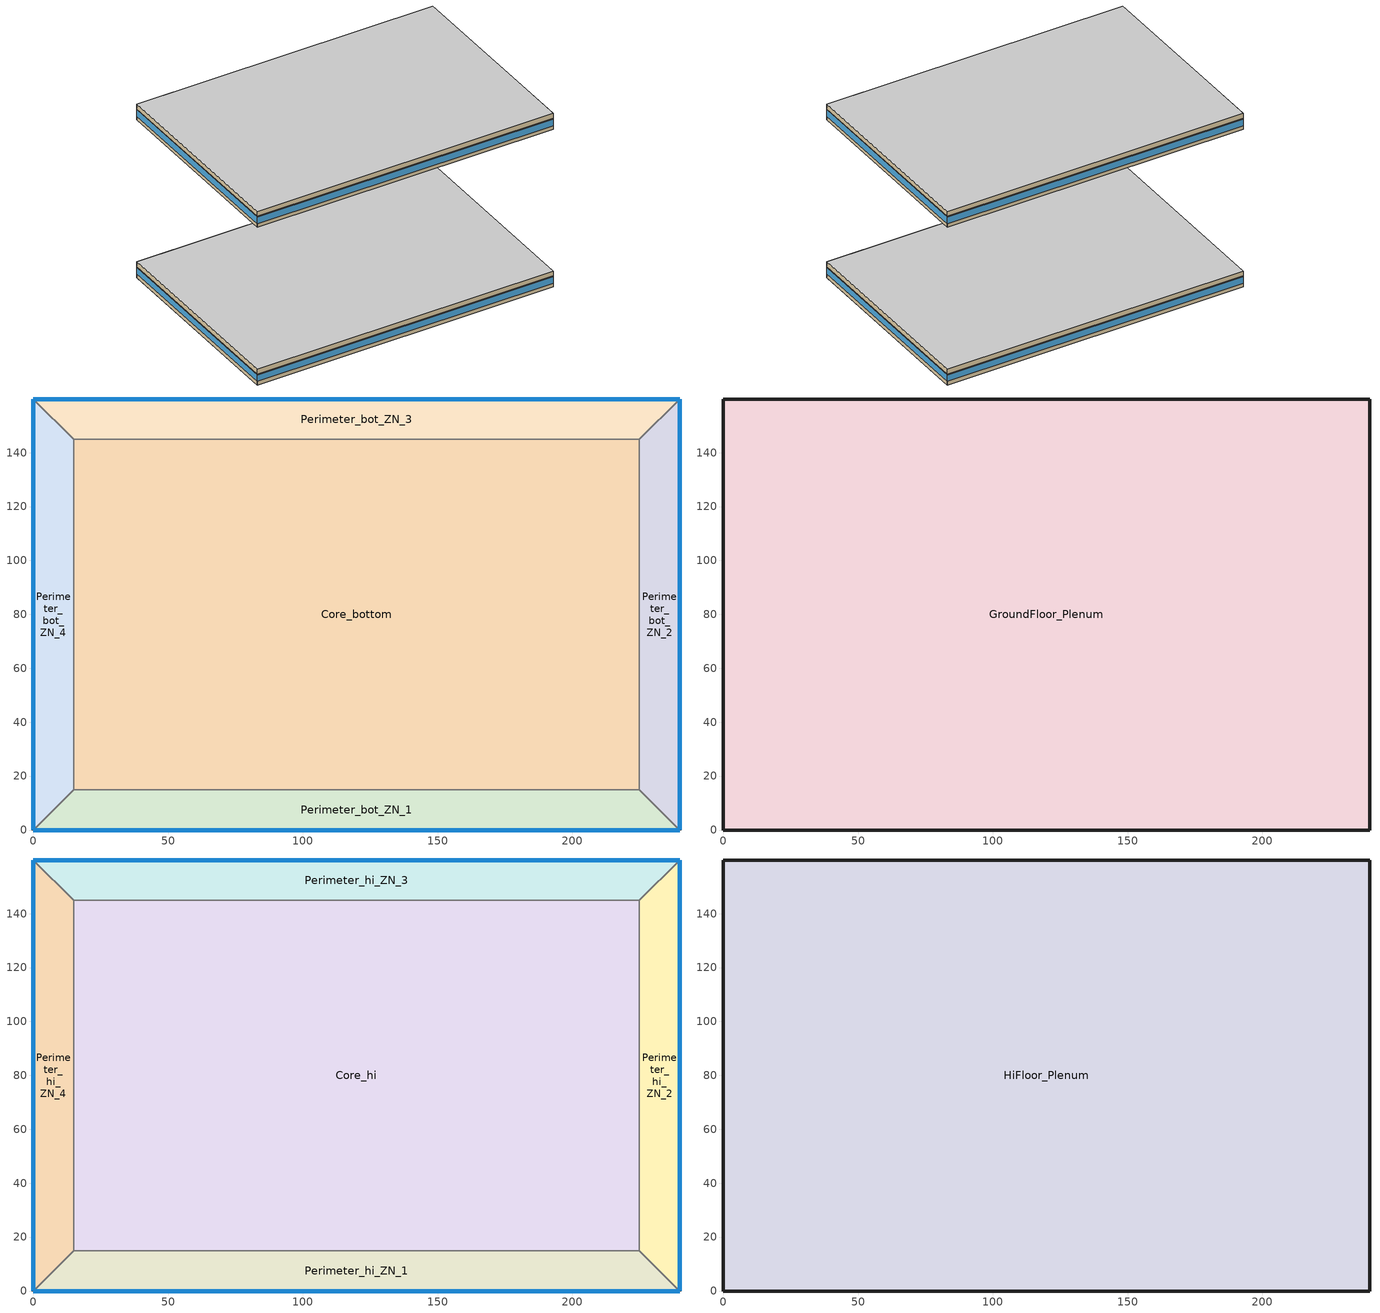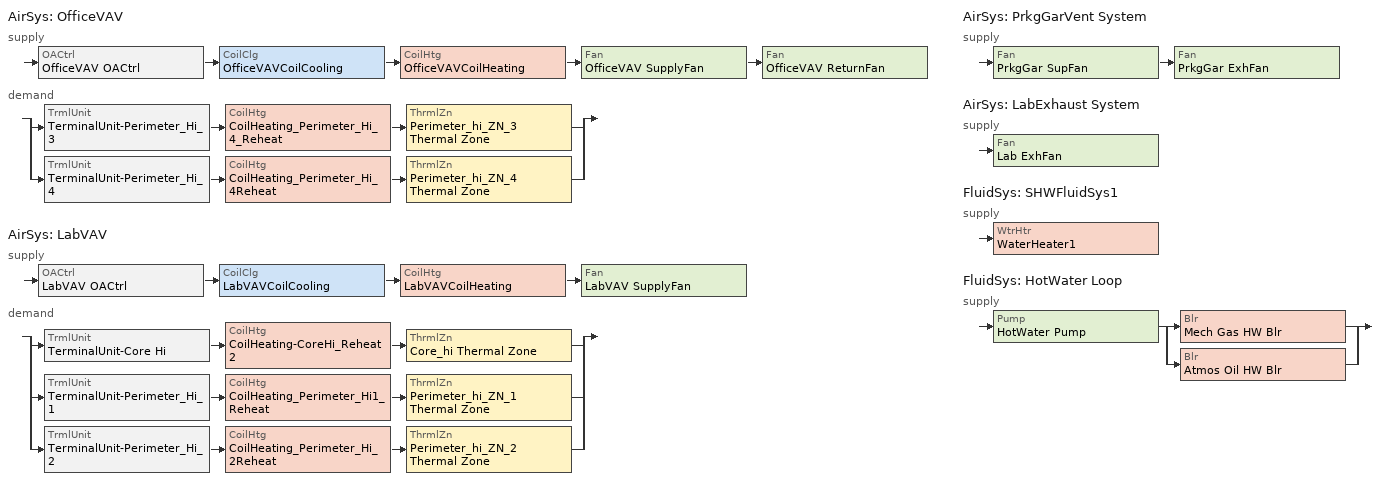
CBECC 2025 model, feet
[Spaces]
Core_bottom
 floor inside (NACM_Interior Floor): 224.85,144.9 224.85,15 15,15 15,144.9 z0
 wall to Perimeter_bot_ZN_2 (NACM_Interior Wall): 224.85,15 224.85,144.9 z0:9
 wall to Perimeter_bot_ZN_3 (NACM_Interior Wall): 224.85,144.9 15,144.9 z0:9
 wall to Perimeter_bot_ZN_1 (NACM_Interior Wall): 15,15 224.85,15 z0:9
 wall to Perimeter_bot_ZN_4 (NACM_Interior Wall): 15,144.9 15,15 z0:9
Perimeter_bot_ZN_2
 floor inside (NACM_Interior Floor): 239.85,159.9 239.85,0 224.85,15 224.85,144.9 z0
 wall outside (Base_CZ12-NonresMetalFrameWallU062): 239.85,0 239.85,159.9 z0:9
 wall to Perimeter_bot_ZN_1 (NACM_Interior Wall): 224.85,15 239.85,0 z0:9
 wall to Perimeter_bot_ZN_3 (NACM_Interior Wall): 239.85,159.9 224.85,144.9 z0:9
 window (Base_AllCZ_FixedWindowU36): 239.85,0.01 239.85,159.89 z3:8.2
Perimeter_bot_ZN_3
 floor inside (NACM_Interior Floor): 239.85,159.9 224.85,144.9 15,144.9 0,159.9 z0
 wall outside (Base_CZ12-NonresMetalFrameWallU062): 239.85,159.9 0,159.9 z0:9
 wall to Perimeter_bot_ZN_4 (NACM_Interior Wall): 0,159.9 15,144.9 z0:9
 window (Base_AllCZ_FixedWindowU36): 239.85,159.9 0,159.9 z3:8.2
Perimeter_bot_ZN_1
 floor inside (NACM_Interior Floor): 224.85,15 239.85,0 0,0 15,15 z0
 wall outside (Base_CZ12-NonresMetalFrameWallU062): 0,0 239.85,0 z0:9
 wall to Perimeter_bot_ZN_4 (NACM_Interior Wall): 15,15 0,0 z0:9
 window (Base_AllCZ_FixedWindowU36): 0,0 239.85,0 z3:8.2
Perimeter_bot_ZN_4
 floor inside (NACM_Interior Floor): 0,159.9 15,144.9 15,15 0,0 z0
 wall outside (Base_CZ12-NonresMetalFrameWallU062): 0,159.9 0,0 z0:9
 window (Base_AllCZ_FixedWindowU36): 0,159.89 0,0.01 z3:8.2
GroundFloor_Plenum
 floor to Core_bottom (NACM_Drop Ceiling): 224.85,144.9 224.85,15 15,15 15,144.9 z9
 floor to Perimeter_bot_ZN_1 (NACM_Drop Ceiling): 224.85,15 239.85,0 0,0 15,15 z9
 floor to Perimeter_bot_ZN_2 (NACM_Drop Ceiling): 239.85,159.9 239.85,0 224.85,15 224.85,144.9 z9
 floor to Perimeter_bot_ZN_3 (NACM_Drop Ceiling): 239.85,159.9 224.85,144.9 15,144.9 0,159.9 z9
 floor to Perimeter_bot_ZN_4 (NACM_Drop Ceiling): 0,159.9 15,144.9 15,15 0,0 z9
 wall outside (Base_CZ12-NonresMetalFrameWallU062): 239.85,0 239.85,159.9 0,159.9 0,0 239.85,0 z9:13
 ceiling inside (Interior Ceiling): 239.85,0 239.85,159.9 0,159.9 0,0 z13
Core_hi
 floor inside (NACM_Interior Floor): 224.85,144.9 224.85,15 15,15 15,144.9 z130
 wall to Perimeter_hi_ZN_2 (NACM_Interior Wall): 224.85,15 224.85,144.9 z130:139
 wall to Perimeter_hi_ZN_3 (NACM_Interior Wall): 224.85,144.9 15,144.9 z130:139
 wall to Perimeter_hi_ZN_1 (NACM_Interior Wall): 15,15 224.85,15 z130:139
 wall to Perimeter_hi_ZN_4 (NACM_Interior Wall): 15,144.9 15,15 z130:139
Perimeter_hi_ZN_2
 floor inside (NACM_Interior Floor): 239.85,159.9 239.85,0 224.85,15 224.85,144.9 z130
 wall outside (Base_CZ12-NonresMetalFrameWallU062): 239.85,0 239.85,159.9 z130:139
 wall to Perimeter_hi_ZN_1 (NACM_Interior Wall): 224.85,15 239.85,0 z130:139
 wall to Perimeter_hi_ZN_3 (NACM_Interior Wall): 239.85,159.9 224.85,144.9 z130:139
 window (Base_AllCZ_FixedWindowU36): 239.85,0.01 239.85,159.89 z133:138.2
Perimeter_hi_ZN_3
 floor inside (NACM_Interior Floor): 239.85,159.9 224.85,144.9 15,144.9 0,159.9 z130
 wall outside (Base_CZ12-NonresMetalFrameWallU062): 239.85,159.9 0,159.9 z130:139
 wall to Perimeter_hi_ZN_4 (NACM_Interior Wall): 0,159.9 15,144.9 z130:139
 window (Base_AllCZ_FixedWindowU36): 239.85,159.9 0,159.9 z133:138.2
Perimeter_hi_ZN_1
 floor inside (NACM_Interior Floor): 224.85,15 239.85,0 0,0 15,15 z130
 wall outside (Base_CZ12-NonresMetalFrameWallU062): 0,0 239.85,0 z130:139
 wall to Perimeter_hi_ZN_4 (NACM_Interior Wall): 15,15 0,0 z130:139
 window (Base_AllCZ_FixedWindowU36): 0,0 239.85,0 z133:138.2
Perimeter_hi_ZN_4
 floor inside (NACM_Interior Floor): 0,159.9 15,144.9 15,15 0,0 z130
 wall outside (Base_CZ12-NonresMetalFrameWallU062): 0,159.9 0,0 z130:139
 window (Base_AllCZ_FixedWindowU36): 0,159.89 0,0.01 z133:138.2
HiFloor_Plenum
 floor to Core_hi (NACM_Drop Ceiling): 224.85,144.9 224.85,15 15,15 15,144.9 z139
 floor to Perimeter_hi_ZN_1 (NACM_Drop Ceiling): 224.85,15 239.85,0 0,0 15,15 z139
 floor to Perimeter_hi_ZN_2 (NACM_Drop Ceiling): 239.85,159.9 239.85,0 224.85,15 224.85,144.9 z139
 floor to Perimeter_hi_ZN_3 (NACM_Drop Ceiling): 239.85,159.9 224.85,144.9 15,144.9 0,159.9 z139
 floor to Perimeter_hi_ZN_4 (NACM_Drop Ceiling): 0,159.9 15,144.9 15,15 0,0 z139
 wall outside (Base_CZ12-NonresMetalFrameWallU062): 239.85,0 239.85,159.9 0,159.9 0,0 239.85,0 z139:143
 ceiling inside (Interior Ceiling): 239.85,0 239.85,159.9 0,159.9 0,0 z143
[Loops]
AirSys 'OfficeVAV'
 supply: OACtrl 'OfficeVAV OACtrl' > CoilClg 'OfficeVAVCoilCooling' > CoilHtg 'OfficeVAVCoilHeating' > Fan 'OfficeVAV SupplyFan' > Fan 'OfficeVAV ReturnFan'
 demand: split
  | TrmlUnit 'TerminalUnit-Perimeter_Hi_3' > CoilHtg 'CoilHeating_Perimeter_Hi_4_Reheat' > ThrmlZn 'Perimeter_hi_ZN_3 Thermal Zone'
  | TrmlUnit 'TerminalUnit-Perimeter_Hi_4' > CoilHtg 'CoilHeating_Perimeter_Hi_4Reheat' > ThrmlZn 'Perimeter_hi_ZN_4 Thermal Zone'
AirSys 'LabVAV'
 supply: OACtrl 'LabVAV OACtrl' > CoilClg 'LabVAVCoilCooling' > CoilHtg 'LabVAVCoilHeating' > Fan 'LabVAV SupplyFan'
 demand: split
  | TrmlUnit 'TerminalUnit-Core Hi' > CoilHtg 'CoilHeating-CoreHi_Reheat 2' > ThrmlZn 'Core_hi Thermal Zone'
  | TrmlUnit 'TerminalUnit-Perimeter_Hi_1' > CoilHtg 'CoilHeating_Perimeter_Hi1_Reheat' > ThrmlZn 'Perimeter_hi_ZN_1 Thermal Zone'
  | TrmlUnit 'TerminalUnit-Perimeter_Hi_2' > CoilHtg 'CoilHeating_Perimeter_Hi_2Reheat' > ThrmlZn 'Perimeter_hi_ZN_2 Thermal Zone'
AirSys 'PrkgGarVent System'
 supply: Fan 'PrkgGar SupFan' > Fan 'PrkgGar ExhFan'
AirSys 'LabExhaust System'
 supply: Fan 'Lab ExhFan'
FluidSys 'SHWFluidSys1'
 supply: WtrHtr 'WaterHeater1'
FluidSys 'HotWater Loop'
 supply: Pump 'HotWater Pump' > split
  | Blr 'Mech Gas HW Blr'
  | Blr 'Atmos Oil HW Blr'
[Proj]
OffLrg-PrkgLab: ZipCode=95814; QuickAnalysis=0; AnalysisType=Title24Compliance; AirBarrier=Air barrier - not verified; DebugScreen=1
[Bldg]
Large Office: TotStoryCnt=3; AboveGrdStoryCnt=3
[ConsAssm]
Name | CompatibleSurfType | MatRef[1] | MatRef[2] | MatRef[3] | MatRef[4]
Base_CZ12-NonresMetalFrameWallU062 | ExteriorWall | Stucco - 7/8 in. | Compliance Insulation R13.99 | Air - Metal Wall Framing - 16 or 24 in. OC | Gypsum Board - 1/2 in.
NACM_Interior Wall | InteriorWall | NACM_Gypsum Board 5/8in | NACM_Gypsum Board 5/8in
NACM_Drop Ceiling | InteriorFloor | NACM_Acoustic Tile 3/4in
Interior Ceiling | Ceiling | NACM_Acoustic Tile 3/4in
NACM_Interior Floor | InteriorFloor | NACM_Concrete 4in_140lb/ft3 | NACM_Carpet 3/4in
[Mat]
Name | CodeCat | CodeItem
Stucco - 7/8 in. | Plastering Materials | Stucco - 7/8 in.
Compliance Insulation R13.99 | Insulation Board | Compliance Insulation R13.99
Air - Metal Wall Framing - 16 or 24 in. OC | Air | Air - Metal Wall Framing - 16 or 24 in. OC
Gypsum Board - 1/2 in. | Bldg Board and Siding | Gypsum Board - 1/2 in.
NACM_Gypsum Board 5/8in | Bldg Board and Siding | Gypsum Board - 5/8 in.
NACM_Acoustic Tile 3/4in | Finish Materials | Acoustic Tile - 3/4 in.
NACM_Concrete 4in_140lb/ft3 | Concrete | Concrete - 140 lb/ft3 - 4 in.
NACM_Carpet 3/4in | Finish Materials | Carpet - 3/4 in.
[FenCons]
Base_AllCZ_FixedWindowU36: FenType=VerticalFenestration; FenProdType=FixedWindow; AssmContext=Manufactured; CertificationMthd=NFRCRated; SHGC=0.25; UFactor=0.36; VT=0.42
[Story]
Name | Mult
GroundFloor
HiFloor | 2
[Spc]
Name | Story | CondgType | ThrmlZnRef | Vol | SpcFuncDefaultsRef | SpcFunc | SHWFluidSegRef | VentACH | SecSide100PctControlled
Core_bottom | GroundFloor | Unconditioned | Core_bottom Thermal Zone | 245391 | ParkingGarage Defaults
Perimeter_bot_ZN_1 | GroundFloor | Unconditioned | Perimeter_bot_ZN_1 Thermal Zone | 30371.4 | ParkingGarage Defaults | Parking Garage Area (Parking Zone and Ramps)
Perimeter_bot_ZN_2 | GroundFloor | Unconditioned | Perimeter_bot_ZN_2 Thermal Zone | 19572.1 | ParkingGarage Defaults | Parking Garage Area (Daylight Adaptation Zones)
Perimeter_bot_ZN_3 | GroundFloor | Unconditioned | Perimeter_bot_ZN_3 Thermal Zone | 30370.8 | ParkingGarage Defaults | Parking Garage Area (Daylight Adaptation Zones)
Perimeter_bot_ZN_4 | GroundFloor | Unconditioned | Perimeter_bot_ZN_4 Thermal Zone | 19572.1 | ParkingGarage Defaults
GroundFloor_Plenum | GroundFloor | Unconditioned | GroundFloor_Plenum Thermal Zone | 153412 |  | Unoccupied-Exclude from Gross Floor Area
Core_hi | HiFloor |  | Core_hi Thermal Zone | 245391 | Lab Defaults |  | SHWSupply1 | 20
Perimeter_hi_ZN_1 | HiFloor |  | Perimeter_hi_ZN_1 Thermal Zone | 30371.4 | Lab Defaults |  | SHWSupply1 | 20 | 1
Perimeter_hi_ZN_2 | HiFloor |  | Perimeter_hi_ZN_2 Thermal Zone | 19572.1 |  | Laboratory, Scientific | SHWSupply1 | 30 | 1
Perimeter_hi_ZN_3 | HiFloor |  | Perimeter_hi_ZN_3 Thermal Zone | 30370.8 | Office Mod Defaults |  | SHWSupply1 |  | 1
Perimeter_hi_ZN_4 | HiFloor |  | Perimeter_hi_ZN_4 Thermal Zone | 19572.1 | Office Mod Defaults |  | SHWSupply1 |  | 1
HiFloor_Plenum | HiFloor | Unconditioned | HiFloor_Plenum Thermal Zone | 153412 |  | Unoccupied-Exclude from Gross Floor Area
[ThrmlZn]
Core_bottom Thermal Zone: VentSysRef=PrkgGarVent System; VentSrc=Forced
Perimeter_bot_ZN_1 Thermal Zone; Perimeter_bot_ZN_2 Thermal Zone; Perimeter_bot_ZN_3 Thermal Zone; Perimeter_bot_ZN_4 Thermal Zone: VentSysRef=PrkgGarVent System; VentSrc=Forced; Type=Unconditioned
GroundFloor_Plenum Thermal Zone; HiFloor_Plenum Thermal Zone: Type=Unconditioned
Core_hi Thermal Zone; Perimeter_hi_ZN_1 Thermal Zone; Perimeter_hi_ZN_2 Thermal Zone: Type=Conditioned; PriAirCondgSysRef[1]=LabVAV; ClgTstatSchRef=Office ClgSetPt; HtgTstatSchRef=Office HtgSetPt; ExhSysRef=LabExhaust System
Perimeter_hi_ZN_3 Thermal Zone; Perimeter_hi_ZN_4 Thermal Zone: Type=Conditioned; ClgTstatSchRef=Office ClgSetPt; HtgTstatSchRef=Office HtgSetPt
[AirSys]
OfficeVAV; LabVAV: Type=PVAV; CtrlSysType=DDCToZone; AvailSchRef=Office HVACAvail; NightCycleFanCtrl=CycleOnCallAnyZone; ReheatCtrlMthd=DualMaximum; Cnt=2; OptStart=1; ClgCtrl=WarmestReset; ClRstSupHi=60; ClRstSupLow=55
PrkgGarVent System: Type=Exhaust; ExhSysType=ParkingGarage; ExhCtrlMthd=COControl
LabExhaust System: Type=Exhaust; ExhSysType=Laboratory; ExhCtrlMthd=VariableFlowVariableSpeedFan; ExhOperMode=CoupledToSystem
[AirSeg]
Name | Sys | Type
OfficeVAV AirSegment Supply | OfficeVAV | Supply
OfficeVAV Return AirSegment | OfficeVAV | Relief
LabVAV AirSegment Supply | LabVAV | Supply
LabVAV AirSegment Return | LabVAV | Return
PrkgGar ExhAirSeg | PrkgGarVent System | Supply
PrkgGar SupAirSeg | PrkgGarVent System | Exhaust
Lab ExhAirSeg | LabExhaust System | Exhaust
[CoilClg] Type=DirectExpansion; NumClgStages=2
Name | Sys | CapTotNetRtd | CapTotGrossRtd
OfficeVAVCoilCooling | OfficeVAV | 211448
LabVAVCoilCooling | LabVAV | 4.17792e+06 | 9e+06
[CoilHtg] Type=HotWater; FluidSegInRef=HW Primary Supply; FluidSegOutRef=HW Primary Return
Name | Sys | CapTotGrossRtd
OfficeVAVCoilHeating | OfficeVAV | 5450
CoilHeating_Perimeter_Hi_4_Reheat | OfficeVAV | 65182
CoilHeating_Perimeter_Hi_4Reheat | OfficeVAV
LabVAVCoilHeating | LabVAV | 1.55326e+06
CoilHeating-CoreHi_Reheat 2 | LabVAV | 491214
CoilHeating_Perimeter_Hi1_Reheat | LabVAV | 78839.6
CoilHeating_Perimeter_Hi_2Reheat | LabVAV | 69322.5
[Fan] CtrlMthd=VariableSpeedDrive
Name | Sys | ModelingMthd | TotStaticPress | FlowMin | FlowEff
OfficeVAV SupplyFan; OfficeVAV ReturnFan | OfficeVAV
LabVAV SupplyFan | LabVAV
PrkgGar SupFan; PrkgGar ExhFan | PrkgGarVent System | StaticPressure | 1
Lab ExhFan | LabExhaust System | StaticPressure | 4 | 0 | 0.62
[OACtrl]
Name | Sys | EconoCtrlMthd | EconoIntegration
OfficeVAV OACtrl | OfficeVAV | DifferentialDryBulb | Integrated
LabVAV OACtrl | LabVAV | NoEconomizer
[TrmlUnit] Type=VAVReheatBox
Name | Sys | ZnServedRef | PriAirFlowMax
TerminalUnit-Perimeter_Hi_3 | OfficeVAV | Perimeter_hi_ZN_3 Thermal Zone | 3006
TerminalUnit-Perimeter_Hi_4 | OfficeVAV | Perimeter_hi_ZN_4 Thermal Zone | 3780
TerminalUnit-Core Hi | LabVAV | Core_hi Thermal Zone
TerminalUnit-Perimeter_Hi_1 | LabVAV | Perimeter_hi_ZN_1 Thermal Zone
TerminalUnit-Perimeter_Hi_2 | LabVAV | Perimeter_hi_ZN_2 Thermal Zone
[EnergyUse]
Name | EnduseName
Space Heating | Space Heating
Space Cooling | Space Cooling
Indoor Fans | Indoor Fans
Heat Rejection | Heat Rejection
Pumps & Misc. | Pumps & Misc.
Domestic HW | Domestic HW
Lighting | Lighting
Compliance Total | Compliance Total
Receptacle | Receptacle
Process | Process
Process Ltg | Process Ltg
TOTAL | TOTAL
[FluidSys]
Name | Type | CtrlType | RstSupHi | RstSupLow | RstOutdrHi | RstOutdrLow
SHWFluidSys1 | ServiceHotWater
HotWater Loop | HotWater | DDC | 180 | 130 | 20 | 50
[FluidSeg]
Name | Sys | Type | Src
SHWSupply1 | SHWFluidSys1 | PrimarySupply
SHWMakeup1 | SHWFluidSys1 | MakeupFluid | MunicipalWater
HW Primary Supply | HotWater Loop | PrimarySupply
HW Primary Return | HotWater Loop | PrimaryReturn
[WtrHtr]
WaterHeater1: Sys=SHWFluidSys1; FluidSegOutRef=SHWSupply1; FluidSegMakeupRef=SHWMakeup1; StdbyLossFrac=0.01
[Blr] Sys=HotWater Loop; Type=HotWater; FuelSrc=Gas; FluidSegInRef=HW Primary Return; FluidSegOutRef=HW Primary Supply
Name | DraftType | CapRtd | ThrmlEff | DraftFanHp
Mech Gas HW Blr | Condensing | 5e+06
Atmos Oil HW Blr | Natural |  | 0.84 | 0
[Pump]
HotWater Pump: Sys=HotWater Loop; SpdCtrl=VariableSpeed; ModelingMthd=Detailed
[SpcFuncDefaults]
Office Mod Defaults: SpcFunc=Office Area (>250 square feet); OccSchRef=Office Occupancy; IntLtgRegSchRef=Office Lights; RecptSchRef=Office Receptacle; ProcElecSchRef=Office Receptacle; CommRfrgEqpSchRef=Office Refrigeration; ElevSchRef=Office Elevator; ProcGasSchRef=Office Receptacle; HotWtrHtgSchRef=Office ServiceHotWater
ParkingGarage Defaults: SpcFunc=Parking Garage Area (Parking Zone and Ramps)
Lab Defaults: SpcFunc=Laboratory, Scientific
[Sch]
Name | Type | EndMonth[1] | EndDay[1] | SchWeekRef[1]
Office Occupancy | Fraction | 12 | 31 | OfficeOccupancyWk
Office Receptacle | Fraction | 12 | 31 | OfficeReceptacleWk
Office ServiceHotWater | Fraction | 12 | 31 | OfficeServiceHotWaterWk
Office Elevator | Fraction |  |  | OfficeElevatorWk
Office Lights | Fraction | 12 | 31 | OfficeLightsWk
Office ClgSetPt | Temperature | 12 | 31 | OfficeClgSetPtWk
Office HtgSetPt | Temperature | 12 | 31 | OfficeHtgSetPtWk
Office Refrigeration | Fraction |  |  | OfficeRefrigerationWk
Office HVACAvail | OnOff |  |  | OfficeHVACAvailWk
[SchWeek]
Name | Type | SchDaySunRef | SchDayMonRef | SchDayTueRef | SchDayWedRef | SchDayThuRef | SchDayFriRef | SchDaySatRef | SchDayHolRef | SchDayClgDDRef | SchDayHtgDDRef | SchDayWDRef
OfficeOccupancyWk | Fraction | OfficeOccupancySun | OfficeOccupancyWD | OfficeOccupancyWD | OfficeOccupancyWD | OfficeOccupancyWD | OfficeOccupancyWD | OfficeOccupancySat | OfficeOccupancySun | OnDay | OffDay
OfficeReceptacleWk | Fraction | OfficeReceptacleSun | OfficeReceptacleWD | OfficeReceptacleWD | OfficeReceptacleWD | OfficeReceptacleWD | OfficeReceptacleWD | OfficeReceptacleSat | OfficeReceptacleSun | OnDay | OffDay
OfficeServiceHotWaterWk | Fraction | OfficeServiceHotWaterSun | OfficeServiceHotWaterWD | OfficeServiceHotWaterWD | OfficeServiceHotWaterWD | OfficeServiceHotWaterWD | OfficeServiceHotWaterWD | OfficeServiceHotWaterSat | OfficeServiceHotWaterSun | OnDay | OffDay
OfficeElevatorWk | Fraction | OfficeElevatorSun |  |  |  |  |  | OfficeElevatorSat |  |  |  | OfficeElevatorWD
OfficeLightsWk | Fraction | OfficeLightsSun | OfficeLightsWD | OfficeLightsWD | OfficeLightsWD | OfficeLightsWD | OfficeLightsWD | OfficeLightsSat | OfficeLightsSun | OnDay | OffDay
OfficeClgSetPtWk | Temperature | OfficeClgSetPtSun | OfficeClgSetPtWD | OfficeClgSetPtWD | OfficeClgSetPtWD | OfficeClgSetPtWD | OfficeClgSetPtWD | OfficeClgSetPtSat | OfficeClgSetPtSun | OfficeClgSetPtWD | OfficeClgSetPtWD
OfficeHtgSetPtWk | Temperature | OfficeHtgSetPtSun | OfficeHtgSetPtWD | OfficeHtgSetPtWD | OfficeHtgSetPtWD | OfficeHtgSetPtWD | OfficeHtgSetPtWD | OfficeHtgSetPtSat | OfficeHtgSetPtSun | OfficeHtgSetPtWD | OfficeHtgSetPtWD
OfficeRefrigerationWk | Fraction | OfficeRefrigerationSat |  |  |  |  |  | OfficeRefrigerationSun |  |  |  | OfficeRefrigerationWD
OfficeHVACAvailWk | Fraction | OfficeHVACAvailSat |  |  |  |  |  | OfficeHVACAvailSun |  |  |  | OfficeHVACAvailWD
[SchDay]
Name | Type | Hr
OfficeOccupancySun | Fraction | ( 0, 0, 0, 0, 0, 0, 0.05, 0.05, 0.05, 0.05, 0.05, 0.05, 0.05, 0.05, 0.05, 0.05, 0.05, 0.05, 0, 0, 0, 0, 0, 0 )
OfficeOccupancyWD | Fraction | ( 0, 0, 0, 0, 0, 0, 0.1, 0.2, 0.95, 0.95, 0.95, 0.95, 0.5, 0.95, 0.95, 0.95, 0.95, 0.3, 0.1, 0.1, 0.1, 0.1, 0.05, 0.05 )
OfficeOccupancySat | Fraction | ( 0, 0, 0, 0, 0, 0, 0.1, 0.1, 0.3, 0.3, 0.3, 0.3, 0.1, 0.1, 0.1, 0.1, 0.1, 0.05, 0.05, 0, 0, 0, 0, 0 )
OfficeReceptacleSun; OfficeLightsSun | Fraction | ( 0.05, 0.05, 0.05, 0.05, 0.05, 0.05, 0.05, 0.05, 0.05, 0.05, 0.05, 0.05, 0.05, 0.05, 0.05, 0.05, 0.05, 0.05, 0.05, 0.05, 0.05, 0.05, 0.05, 0.05 )
OfficeReceptacleWD | Fraction | ( 0.05, 0.05, 0.05, 0.05, 0.05, 0.1, 0.1, 0.3, 0.9, 0.9, 0.9, 0.9, 0.9, 0.9, 0.9, 0.9, 0.9, 0.5, 0.3, 0.3, 0.2, 0.2, 0.1, 0.05 )
OfficeReceptacleSat; OfficeLightsSat | Fraction | ( 0.05, 0.05, 0.05, 0.05, 0.05, 0.05, 0.1, 0.1, 0.3, 0.3, 0.3, 0.3, 0.15, 0.15, 0.15, 0.15, 0.15, 0.05, 0.05, 0.05, 0.05, 0.05, 0.05, 0.05 )
OfficeServiceHotWaterSun | Fraction | ( 0.04, 0.04, 0.04, 0.04, 0.04, 0.07, 0.04, 0.04, 0.04, 0.04, 0.04, 0.06, 0.06, 0.09, 0.06, 0.04, 0.04, 0.04, 0.04, 0.04, 0.04, 0.07, 0.04, 0.04 )
OfficeServiceHotWaterWD | Fraction | ( 0.05, 0.05, 0.05, 0.05, 0.05, 0.08, 0.07, 0.19, 0.35, 0.38, 0.39, 0.47, 0.57, 0.54, 0.34, 0.33, 0.44, 0.26, 0.21, 0.15, 0.17, 0.08, 0.05, 0.05 )
OfficeServiceHotWaterSat | Fraction | ( 0.05, 0.05, 0.05, 0.05, 0.05, 0.08, 0.07, 0.11, 0.15, 0.21, 0.19, 0.23, 0.2, 0.19, 0.15, 0.12, 0.14, 0.07, 0.07, 0.07, 0.07, 0.09, 0.05, 0.05 )
OfficeElevatorWD | Fraction | ( 0, 0, 0, 0, 0, 0, 0, 0.35, 0.69, 0.43, 0.37, 0.43, 0.58, 0.48, 0.37, 0.37, 0.46, 0.62, 0.2, 0.12, 0.04, 0.04, 0, 0 )
OfficeElevatorSat | Fraction | ( 0, 0, 0, 0, 0, 0, 0, 0.16, 0.14, 0.21, 0.18, 0.25, 0.21, 0.13, 0.08, 0.04, 0.05, 0.06, 0, 0, 0, 0, 0, 0 )
OfficeElevatorSun; OffDay | Fraction | ( 0, 0, 0, 0, 0, 0, 0, 0, 0, 0, 0, 0, 0, 0, 0, 0, 0, 0, 0, 0, 0, 0, 0, 0 )
OfficeLightsWD | Fraction | ( 0.05, 0.05, 0.05, 0.05, 0.05, 0.1, 0.1, 0.3, 0.65, 0.65, 0.65, 0.65, 0.65, 0.65, 0.65, 0.65, 0.65, 0.35, 0.3, 0.3, 0.2, 0.2, 0.1, 0.05 )
OnDay | Fraction | ( 1, 1, 1, 1, 1, 1, 1, 1, 1, 1, 1, 1, 1, 1, 1, 1, 1, 1, 1, 1, 1, 1, 1, 1 )
OfficeClgSetPtSun | Temperature | ( 85, 85, 85, 85, 85, 85, 85, 85, 85, 85, 85, 85, 85, 85, 85, 85, 85, 85, 85, 85, 85, 85, 85, 85 )
OfficeClgSetPtWD | Temperature | ( 85, 85, 85, 85, 85, 75, 75, 75, 75, 75, 75, 75, 75, 75, 75, 75, 75, 75, 75, 75, 75, 75, 75, 75 )
OfficeClgSetPtSat | Temperature | ( 85, 85, 85, 85, 85, 75, 75, 75, 75, 75, 75, 75, 75, 75, 75, 75, 75, 75, 75, 85, 85, 85, 85, 85 )
OfficeHtgSetPtSun | Temperature | ( 60, 60, 60, 60, 60, 60, 60, 60, 60, 60, 60, 60, 60, 60, 60, 60, 60, 60, 60, 60, 60, 60, 60, 60 )
OfficeHtgSetPtWD | Temperature | ( 60, 60, 60, 60, 60, 70, 70, 70, 70, 70, 70, 70, 70, 70, 70, 70, 70, 70, 70, 70, 70, 70, 70, 70 )
OfficeHtgSetPtSat | Temperature | ( 60, 60, 60, 60, 60, 70, 70, 70, 70, 70, 70, 70, 70, 70, 70, 70, 70, 70, 70, 60, 60, 60, 60, 60 )
OfficeRefrigerationWD; OfficeRefrigerationSat; OfficeRefrigerationSun | Fraction | ( 0.9, 0.9, 0.9, 0.9, 0.9, 0.9, 0.9, 0.9, 0.9, 0.9, 0.9, 0.9, 0.9, 0.9, 0.9, 0.9, 0.9, 0.9, 0.9, 0.9, 0.9, 0.9, 0.9, 0.9 )
OfficeHVACAvailWD | Fraction | ( 0, 0, 0, 0, 0, 1, 1, 1, 1, 1, 1, 1, 1, 1, 1, 1, 1, 1, 1, 1, 1, 1, 1, 1 )
OfficeHVACAvailSat | Fraction | ( 0, 0, 0, 0, 0, 1, 1, 1, 1, 1, 1, 1, 1, 1, 1, 1, 1, 1, 1, 0, 0, 0, 0, 0 )
OfficeHVACAvailSun | Fraction | ( 0, 0, 0, 0, 0, 1, 1, 1, 1, 1, 1, 1, 1, 1, 1, 1, 1, 1, 0, 0, 0, 0, 0, 0 )
